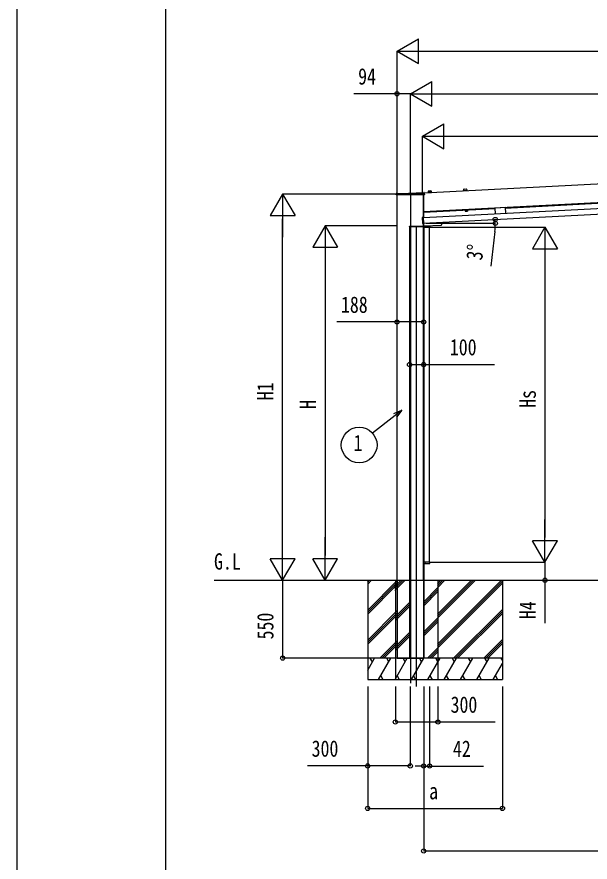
# Model space of a CAD drawing. Units: millimetres, scale not verified. Extents: x -14718 to 14718, y -10397 to 10401.
# Drawn here: x -14718 to -10676, y -7320 to -1358 of the extents above; entities that cross this region are included whole.
import ezdxf
from ezdxf.enums import TextEntityAlignment as Align

# ---------------------------------------------------------------- set-up
doc = ezdxf.new("R2010")
doc.units = ezdxf.units.MM
doc.header["$LTSCALE"] = 50
for name, color, linetype in [('0-2_USER1', 3, 'Continuous'), ('0-4_YKK_12', 2, 'Continuous'), ('0-6_YKK_A1', 4, 'Continuous'), ('0-7_YKK_D', 6, 'Continuous'), ('0-8_YKK_ZWAK', 7, 'Continuous')]:
    doc.layers.add(name, color=color, linetype=linetype)
doc.styles.add('ＭＳ ゴシック', font='')
doc.styles.get('ＭＳ ゴシック').set_extended_font_data('MS Gothic')

msp = doc.modelspace()

# ---------------------------------------------------------------- linework, layer by layer
at = {"layer": '0-4_YKK_12'}
for p, q in [((-11942.9, -2606.1), (-11942.9, -6059.08)), ((-11898.9, -6081.6), (-11898.89, -2834.1))]:
    msp.add_line(p, q, dxfattribs=at)
at = {"layer": '0-6_YKK_A1'}
for p, q in [((-11845.62, -2599.06), (-9277.84, -2464.49)), ((-12042.46, -2613.43), (-12042.39, -2605.58)), ((-12041.96, -2613.43), (-12042.46, -2613.43)), ((-11844.48, -2613.43), (-12041.96, -2613.43)), ((-12041.39, -2604.59), (-11845.88, -2604.59)), ((-12036.9, -5331.6), (-12036.9, -2613.43)), ((-12009.15, -2604.52), (-11846.91, -2596.02)), ((-11851.24, -2773.59), (-8738.96, -2610.48)), ((-11850.2, -2773.54), (-11850.2, -2613.43)), ((-11848.9, -2731.41), (-9147.6, -2589.84)), ((-11848.9, -2773.47), (-11848.9, -2613.43)), ((-11845.86, -2596.9), (-11844.89, -2605.48)), ((-11844.89, -2605.48), (-11844.88, -2605.5)), ((-11844.88, -2605.5), (-11843.98, -2613.43)), ((-11843.98, -2613.43), (-11844.48, -2613.43)), ((-11817.86, -2595.67), (-11817.88, -2597.2)), ((-11817.88, -2597.2), (-11793.91, -2595.95)), ((-11817.88, -2597.2), (-11793.91, -2595.95)), ((-11817.86, -2597.6), (-11817.88, -2597.2)), ((-11817.86, -2597.6), (-11793.89, -2596.35)), ((-11817.39, -2595.17), (-11794.61, -2593.98)), ((-11816.8, -2588.45), (-11816.86, -2595.15)), ((-11813.96, -2585.48), (-11799.03, -2584.7)), ((-11795.89, -2587.36), (-11795.13, -2594.01)), ((-11794.08, -2594.42), (-11793.91, -2595.95)), ((-11793.89, -2596.35), (-11793.91, -2595.95)), ((-11568.21, -2582.59), (-11568.22, -2584.12)), ((-11568.22, -2584.12), (-11544.25, -2582.86)), ((-11568.22, -2584.12), (-11544.25, -2582.86)), ((-11568.2, -2584.52), (-11568.22, -2584.12)), ((-11568.2, -2584.52), (-11544.23, -2583.26)), ((-11567.73, -2582.09), (-11544.95, -2580.9)), ((-11567.15, -2575.37), (-11567.21, -2582.06)), ((-11564.3, -2572.4), (-11549.37, -2571.62)), ((-11546.23, -2574.27), (-11545.47, -2580.92)), ((-11544.43, -2581.34), (-11544.25, -2582.86)), ((-11544.23, -2583.26), (-11544.25, -2582.86)), ((-11275.16, -2706.35), (-9325.6, -2604.18)), ((-11849.15, -2813.54), (-8743.55, -2650.78)), ((-11848.64, -2736.4), (-11848.9, -2731.45)), ((-11848.64, -2736.4), (-11346.07, -2710.07)), ((-11541.38, -2723.51), (-11556.37, -2724.29)), ((-11556.37, -2724.29), (-11556.11, -2729.2)), ((-11555.08, -2729.73), (-11556.11, -2729.2)), ((-11555.92, -2724.27), (-11556, -2722.67)), ((-11542.1, -2729.05), (-11555.08, -2729.73)), ((-11552.62, -2724.09), (-11552.37, -2729.01)), ((-11545.13, -2723.7), (-11544.87, -2728.61)), ((-11542.1, -2729.05), (-11541.12, -2728.42)), ((-11541.92, -2721.93), (-11541.84, -2723.53)), ((-11541.38, -2723.51), (-11541.12, -2728.42)), ((-11275.29, -2703.85), (-11346.2, -2707.57)), ((-11346.2, -2707.57), (-11344.13, -2747.01)), ((-11275.29, -2703.85), (-11273.23, -2743.3)), ((-11859.48, -2773.03), (-11857.28, -2814.98)), ((-11853.11, -2772.2), (-11859.01, -2772.51)), ((-11852.51, -2772.28), (-11851.31, -2772.22)), ((-11852.51, -2772.28), (-11852.51, -2772.28)), ((-11851.29, -2772.57), (-11851.31, -2772.22)), ((-11851.31, -2772.22), (-11851.31, -2772.22)), ((-11851.27, -2773.06), (-11851.29, -2772.57)), ((-11849.12, -2814.09), (-11851.27, -2773.06)), ((-11949.4, -2836.6), (-11949.31, -2835.05)), ((-11949.4, -2836.6), (-11848.4, -2836.6)), ((-11948.9, -2836.6), (-11848.9, -2836.6)), ((-11948.9, -2836.6), (-11948.9, -5331.6)), ((-11948.31, -2834.1), (-11849.48, -2834.1)), ((-11856.76, -2815.45), (-11850.86, -2815.14)), ((-11850.76, -2815.12), (-11849.87, -2832.1)), ((-11849.07, -2814.94), (-11850.27, -2815)), ((-11850.27, -2815), (-11850.27, -2815)), ((-11850.2, -5331.6), (-11850.2, -2815)), ((-11850.2, -2831.6), (-11849.9, -2831.6)), ((-11849.2, -2834.1), (-11839.29, -2834.1)), ((-11849.09, -2814.59), (-11849.12, -2814.09)), ((-11849.09, -2814.59), (-11849.07, -2814.94)), ((-11849.07, -2814.94), (-11849.07, -2814.94)), ((-11848.9, -5331.6), (-11848.9, -2833.05)), ((-11848.9, -2836.6), (-11848.9, -5331.6)), ((-11848.82, -2833.05), (-11724.49, -2826.53)), ((-11848.48, -2835.05), (-11848.4, -2836.6)), ((-11846.9, -2841.6), (-11846.9, -2835.1)), ((-11846.9, -5205.6), (-11846.9, -2841.6)), ((-11846.9, -2841.6), (-11806.9, -2841.6)), ((-11845.9, -2841.6), (-11846.9, -2841.6)), ((-11837.29, -2834.1), (-11839.29, -2834.1)), ((-11836.89, -2841.6), (-11837.89, -2841.6)), ((-11833.99, -2834.1), (-11805.99, -2834.1)), ((-11806.9, -5205.6), (-11806.9, -2841.6)), ((-11724.51, -2807), (-11723.54, -2825.48)), ((-11806.9, -5205.6), (-11846.9, -5205.6)), ((-11846.9, -5205.6), (-11846.9, -5212.1)), ((-11845.9, -5205.6), (-11846.9, -5205.6)), ((-11845.9, -5213.1), (-11835.99, -5213.1)), ((-11833.99, -5213.1), (-11835.99, -5213.1)), ((-11833.59, -5205.6), (-11834.59, -5205.6)), ((-11833.99, -5213.1), (-11805.99, -5213.1)), ((-13327.29, -5331.6), (-8277.08, -5331.6)), ((-12243.8, -5331.6), (-12243.8, -6031.6)), ((-12243.8, -5358.98), (-12216.41, -5331.6)), ((-12243.8, -5344.84), (-12230.56, -5331.6)), ((-12243.8, -5542.83), (-12037.8, -5336.83)), ((-12243.8, -5556.97), (-12037.8, -5350.97)), ((-12243.8, -5571.11), (-12037.8, -5365.11)), ((-12052.2, -5375.78), (-12008.02, -5331.6)), ((-12052.2, -5389.92), (-11993.87, -5331.6)), ((-12052.2, -5404.06), (-11979.73, -5331.6)), ((-12048.9, -5331.6), (-12048.9, -6031.6)), ((-12036.9, -5331.6), (-12036.9, -5881.6)), ((-11948.9, -5331.6), (-11948.9, -5881.6)), ((-11850.2, -5331.6), (-11850.2, -5881.6)), ((-11848.9, -5331.6), (-11848.9, -5881.6)), ((-11752.2, -5783.86), (-11299.93, -5331.6)), ((-11752.2, -5600.01), (-11483.78, -5331.6)), ((-11752.2, -5571.73), (-11512.06, -5331.6)), ((-11752.2, -5585.87), (-11497.92, -5331.6)), ((-11752.2, -5384.58), (-11699.21, -5331.6)), ((-11752.2, -5370.44), (-11713.36, -5331.6)), ((-11752.2, -5356.3), (-11727.5, -5331.6)), ((-11752.2, -5798), (-11293.8, -5339.6)), ((-11752.2, -5812.14), (-11293.8, -5353.75)), ((-11748.9, -5331.6), (-11748.9, -6031.6)), ((-11293.8, -5331.6), (-11293.8, -6031.6)), ((-11848.9, -5484.15), (-11748.9, -5384.15)), ((-11848.9, -5498.29), (-11748.9, -5398.29)), ((-11848.9, -5512.43), (-11748.9, -5412.43)), ((-12048.9, -5587.91), (-11948.9, -5487.91)), ((-12048.9, -5602.05), (-11948.9, -5502.05)), ((-12048.9, -5616.19), (-11948.9, -5516.2)), ((-11637.8, -5881.6), (-11293.8, -5537.59)), ((-12243.8, -5754.96), (-12037.8, -5548.96)), ((-12243.8, -5769.1), (-12037.8, -5563.1)), ((-12243.8, -5783.24), (-12037.8, -5577.24)), ((-11848.9, -5696.28), (-11748.9, -5596.28)), ((-11623.66, -5881.6), (-11293.8, -5551.74)), ((-11609.52, -5881.6), (-11293.8, -5565.88)), ((-11848.9, -5710.42), (-11748.9, -5610.42)), ((-11848.9, -5724.56), (-11748.9, -5624.56)), ((-12048.9, -5800.04), (-11948.9, -5700.04)), ((-12048.9, -5814.18), (-11948.9, -5714.18)), ((-12158.3, -5881.6), (-12037.8, -5761.09)), ((-12144.16, -5881.6), (-12037.8, -5775.23)), ((-12048.9, -5828.33), (-11948.9, -5728.33)), ((-11425.67, -5881.6), (-11293.8, -5749.72)), ((-11411.53, -5881.6), (-11293.8, -5763.87)), ((-11397.39, -5881.6), (-11293.8, -5778.01)), ((-12130.02, -5881.6), (-12037.8, -5789.38)), ((-11822.09, -5881.6), (-11748.9, -5808.41)), ((-11807.94, -5881.6), (-11748.9, -5822.55)), ((-11793.8, -5881.6), (-11748.9, -5836.69)), ((-11293.8, -5881.6), (-12243.8, -5881.6)), ((-12243.8, -5965.43), (-12195.39, -5881.6)), ((-12210.4, -5907.58), (-12225.4, -5881.6)), ((-12166.53, -6031.6), (-12079.93, -5881.6)), ((-12094.93, -5907.58), (-12109.93, -5881.6)), ((-12051.06, -6031.6), (-11964.46, -5881.6)), ((-12036.9, -5881.6), (-11850.2, -5881.6)), ((-11979.46, -5907.58), (-11994.46, -5881.6)), ((-11935.59, -6031.6), (-11848.99, -5881.6)), ((-11863.99, -5907.58), (-11878.99, -5881.6)), ((-11820.12, -6031.6), (-11733.52, -5881.6)), ((-11748.52, -5907.58), (-11763.52, -5881.6)), ((-11704.65, -6031.6), (-11618.05, -5881.6)), ((-11648.05, -5881.6), (-11633.05, -5907.58)), ((-11589.18, -6031.6), (-11502.58, -5881.6)), ((-11517.58, -5907.58), (-11532.58, -5881.6)), ((-11473.71, -6031.6), (-11387.1, -5881.6)), ((-11402.11, -5907.58), (-11417.11, -5881.6)), ((-11293.8, -5895.18), (-11301.64, -5881.6)), ((-11358.24, -6031.6), (-11293.8, -5919.98)), ((-12151.53, -6005.62), (-12136.53, -6031.6)), ((-12036.06, -6005.62), (-12021.06, -6031.6)), ((-11920.59, -6005.62), (-11905.59, -6031.6)), ((-11805.12, -6005.62), (-11790.12, -6031.6)), ((-11689.65, -6005.62), (-11674.65, -6031.6)), ((-11574.18, -6005.62), (-11559.18, -6031.6)), ((-11458.71, -6005.62), (-11443.71, -6031.6)), ((-11343.24, -6005.62), (-11328.24, -6031.6)), ((-12243.8, -6031.6), (-11293.8, -6031.6))]:
    msp.add_line(p, q, dxfattribs=at)
msp.add_lwpolyline([(-11557.53, -2721.15), (-11540.56, -2720.26), (-11540.47, -2721.86), (-11557.45, -2722.75)], close=True, dxfattribs=at)
for points in [[(-11837.89, -2841.6), (-11838.89, -2841.6), (-11849.2, -2841.6)], [(-11804.99, -2835.04), (-11804.59, -2841.6), (-11805.59, -2841.6), (-11833.59, -2841.6)], [(-11834.59, -5205.6), (-11835.59, -5205.6), (-11845.9, -5205.6)], [(-11804.99, -5212.16), (-11804.59, -5205.6), (-11805.59, -5205.6), (-11833.59, -5205.6)]]:
    msp.add_lwpolyline(points, dxfattribs=at)
for centre, radius, start, end in [((-12041.39, -2605.59), 1, 90, 176.5048), ((-12041.39, -2605.59), 1, 176.5048, 179.5), ((-12011.76, -2554.59), 50, 270, 273.00032), ((-11846.86, -2597.02), 1, 6.5, 93.00032), ((-11845.88, -2605.59), 1, 6.5, 90), ((-11817.36, -2595.67), 0.5, 93, 179.5), ((-11813.8, -2588.48), 3, 93, 179.5), ((-11798.87, -2587.7), 3, 6.5, 93), ((-11794.58, -2594.48), 0.5, 6.5, 93), ((-11567.71, -2582.59), 0.5, 93, 179.5), ((-11564.15, -2575.39), 3, 93, 179.5), ((-11549.21, -2574.61), 3, 6.5, 93), ((-11544.92, -2581.4), 0.5, 6.5, 93), ((-11554.38, -2726.37), 3.32, 238.61575, 307.38425), ((-11549.24, -2716.99), 12.42, 255.41205, 290.58795), ((-11543.14, -2725.78), 3.32, 238.61575, 307.38425), ((-11852.85, -2769.43), 2.86, 266.50896, 273.26043), ((-11948.32, -2835.1), 1, 90, 177), ((-11850.14, -2819.28), 4.28, 91.78658, 98.68179), ((-11848.87, -2832.05), 1, 183, 273), ((-11849.48, -2835.1), 1, 3, 90), ((-11845.9, -2835.1), 1, 90, 180), ((-11805.99, -2835.1), 1, 3.5, 90), ((-11724.54, -2825.53), 1, 273, 3), ((-11845.9, -5212.1), 1, 180, 270), ((-11805.99, -5212.1), 1, 270, 356.5)]:
    msp.add_arc(centre, radius, start, end, dxfattribs=at)
for centre, major_axis, ratio, start_param, end_param in [((-11858.98, -2773.01), (-0.373, 0.336), 0.99628, 5.4996506, 7.06672), ((-11853.1, -2772.5), (0.016, -0.3), 0.998135, 2.3281144, 3.1415927), ((-11852.51, -2772.24), (-0.599, -0.031), 0.061163, 1.2604966, 1.5707963), ((-11856.78, -2814.95), (-0.336, -0.373), 0.99628, 5.4996506, 7.06672), ((-11850.88, -2814.84), (0.016, -0.3), 0.998135, 0, 0.8133487)]:
    msp.add_ellipse(centre, major_axis=major_axis, ratio=ratio, start_param=start_param, end_param=end_param, dxfattribs=at)
at = {"layer": '0-7_YKK_D'}
for p, q in [((-12036.9, -1600.34), (-11885.34, -1512.84)), ((-11885.34, -1687.84), (-11885.34, -1512.84)), ((-12036.9, -2597.6), (-12036.9, -1599.34)), ((-12036.9, -1600.34), (-11885.34, -1687.84)), ((-12036.9, -1600.34), (-11733.79, -1600.34)), ((-11861.9, -1600.34), (-8910.24, -1600.34)), ((-11942.9, -1900.34), (-11791.34, -1812.84)), ((-11791.34, -1987.84), (-11791.34, -1812.84)), ((-12036.9, -2607.6), (-12036.9, -1899.34)), ((-11942.9, -2605.1), (-11942.9, -1899.34)), ((-11942.9, -2605.1), (-11942.9, -1899.34)), ((-11942.9, -1900.34), (-11791.34, -1987.84)), ((-11942.9, -1900.34), (-11639.79, -1900.34)), ((-11767.9, -1900.34), (-8910.24, -1900.34)), ((-11857.9, -2200.34), (-11706.34, -2112.84)), ((-11706.34, -2287.84), (-11706.34, -2112.84)), ((-11857.9, -2612.28), (-11857.9, -2199.34)), ((-11857.9, -2200.34), (-11706.34, -2287.84)), ((-11857.9, -2200.34), (-11554.79, -2200.34)), ((-11682.9, -2200.34), (-8910.24, -2200.34)), ((-12843.8, -2608.6), (-12931.3, -2760.15)), ((-12037.9, -2608.6), (-12844.8, -2608.6)), ((-12843.8, -2608.6), (-12756.3, -2760.15)), ((-12843.8, -2608.6), (-12843.8, -2911.71)), ((-12931.3, -2760.15), (-12756.3, -2760.15)), ((-12843.8, -5156.6), (-12843.8, -2783.6)), ((-12543.8, -2831.6), (-12631.3, -2983.15)), ((-12037.9, -2831.6), (-12544.8, -2831.6)), ((-12543.8, -2831.6), (-12456.3, -2983.15)), ((-12543.8, -2831.6), (-12543.8, -3134.71)), ((-11832.05, -2813.63), (-11342.9, -2813.63)), ((-11805.9, -2841.6), (-10992.8, -2841.6)), ((-10993.8, -2841.6), (-11081.3, -2993.15)), ((-10993.8, -2841.6), (-10906.3, -2993.15)), ((-10993.8, -2841.6), (-10993.8, -3144.71)), ((-11347.39, -2873.03), (-11376.07, -3116.14)), ((-12631.3, -2983.15), (-12456.3, -2983.15)), ((-12543.8, -3006.6), (-12543.8, -5156.6)), ((-11081.3, -2993.15), (-10906.3, -2993.15)), ((-10993.8, -3016.6), (-10993.8, -5030.6)), ((-10993.8, -5205.6), (-10993.8, -4902.49)), ((-12843.8, -5331.6), (-12843.8, -5028.49)), ((-12543.8, -5331.6), (-12543.8, -5028.49)), ((-10993.8, -5205.6), (-11081.3, -5054.05)), ((-10906.3, -5054.05), (-11081.3, -5054.05)), ((-10993.8, -5205.6), (-10906.3, -5054.05)), ((-12843.8, -5331.6), (-12931.3, -5180.05)), ((-12756.3, -5180.05), (-12931.3, -5180.05)), ((-12843.8, -5331.6), (-12756.3, -5180.05)), ((-12543.8, -5331.6), (-12631.3, -5180.05)), ((-12456.3, -5180.05), (-12631.3, -5180.05)), ((-12543.8, -5331.6), (-12456.3, -5180.05)), ((-11805.9, -5205.6), (-10992.8, -5205.6)), ((-11805.9, -5205.6), (-10992.8, -5205.6)), ((-12843.8, -5331.6), (-12843.8, -5881.6)), ((-12244.8, -5881.6), (-12844.8, -5881.6)), ((-11943.8, -6081.07), (-11943.8, -6642.6)), ((-12243.8, -6081.6), (-12243.8, -6942.6)), ((-12243.8, -6081.6), (-12243.8, -6642.6)), ((-12048.9, -6081.6), (-12048.9, -6332.6)), ((-11848.9, -6081.6), (-11848.9, -6643.6)), ((-11848.9, -6083.51), (-11848.9, -7242.6)), ((-11806.9, -6081.6), (-11806.9, -6643.6)), ((-11748.9, -6081.6), (-11748.9, -6332.6)), ((-11293.8, -6081.6), (-11293.8, -6942.6)), ((-11848.9, -6642.6), (-11908.4, -6642.6)), ((-11848.9, -6642.6), (-11806.9, -6642.6)), ((-11806.9, -6642.6), (-11428.1, -6642.6)), ((-12243.8, -6941.6), (-11293.8, -6941.6)), ((-11848.9, -7241.6), (-8696.27, -7241.6))]:
    msp.add_line(p, q, dxfattribs=at)
for points in [[(-11942.9, -1900.34), (-12036.9, -1900.34), (-12341.2, -1900.34)], [(-11848.9, -3510.29), (-12036.9, -3510.29), (-12462.4, -3510.29)], [(-11948.9, -3810.29), (-11848.9, -3810.29), (-11348.9, -3810.29)], [(-12003.14, -4132.64), (-12049.99, -4169.3), (-12209.78, -4294.34)], [(-12059.82, -4156.75), (-12003.14, -4132.64), (-12040.17, -4181.86)], [(-10993.8, -5205.6), (-10993.8, -5331.6), (-10993.8, -5635.9)], [(-12048.9, -6331.6), (-11748.9, -6331.6), (-11343.8, -6331.6)], [(-11943.8, -6641.6), (-12243.8, -6641.6), (-12669.3, -6641.6)]]:
    msp.add_lwpolyline(points, dxfattribs=at)
for centre, radius in [((-12036.9, -1900.34), 14.88), ((-11344.59, -2787.09), 14.88), ((-11343.9, -2813.63), 14.88), ((-12036.9, -3510.29), 14.88), ((-11848.9, -3510.29), 14.88), ((-11948.9, -3810.29), 14.88), ((-11848.9, -3810.29), 14.88), ((-12303.99, -4378.02), 126), ((-10993.8, -5331.6), 14.88), ((-12843.8, -5881.6), 14.88), ((-12048.9, -6331.6), 14.88), ((-11748.9, -6331.6), 14.88), ((-12243.8, -6641.6), 14.88), ((-11943.8, -6641.6), 14.88), ((-11848.9, -6642.6), 14.88), ((-11806.9, -6642.6), 14.88), ((-12243.8, -6941.6), 14.88), ((-11293.8, -6941.6), 14.88), ((-11848.9, -7241.6), 14.88)]:
    msp.add_circle(centre, radius, dxfattribs=at)
for start, end in [(0, 3), (353.27201, 0)]:
    msp.add_arc((-11850.9, -2813.63), 507, start, end, dxfattribs=at)
at = {"layer": '0-8_YKK_ZWAK'}
msp.add_line((-13667.43, -8831.6), (-13667.43, 9718.4), dxfattribs=at)
msp.add_lwpolyline([(-14717.5, -10389.1), (14717.5, -10389.1), (14717.5, 10400.9), (-14717.5, 10400.9)], close=True, dxfattribs=at)

# ---------------------------------------------------------------- texts
at = {"layer": '0-2_USER1', "style": 'ＭＳ ゴシック', "width": 0.8}
msp.add_text('G.L', height=115.5, dxfattribs=at).set_placement((-13327.5, -5291.6), align=Align.BOTTOM_LEFT)
at = {"layer": '0-7_YKK_D', "style": 'ＭＳ ゴシック', "width": 0.8}
for s, p in [('94', (-12311.2, -1870.34)), ('188', (-12432.4, -3480.29)), ('100', (-11664.5, -3780.29)), ('1', (-12343.36, -4455.86)), ('300', (-11659.4, -6301.6)), ('300', (-12639.3, -6611.6)), ('42', (-11642.9, -6612.6)), ('a', (-11810.8, -6911.6))]:
    msp.add_text(s, height=115.5, dxfattribs=at).set_placement(p, align=Align.BOTTOM_LEFT)
for s, rotation, p in [('3°', 83.272, (-11402.35, -3082.83)), ('H1', 90, (-12873.8, -4062.5)), ('Hs', 90, (-11023.8, -4116)), ('H', 90, (-12573.8, -4123.6)), ('H4', 90, (-11023.8, -5605.9)), ('550', 90, (-12873.8, -5749.4))]:
    msp.add_text(s, height=115.5, rotation=rotation, dxfattribs=at).set_placement(p, align=Align.BOTTOM_LEFT)

doc.saveas('drawing.dxf')
